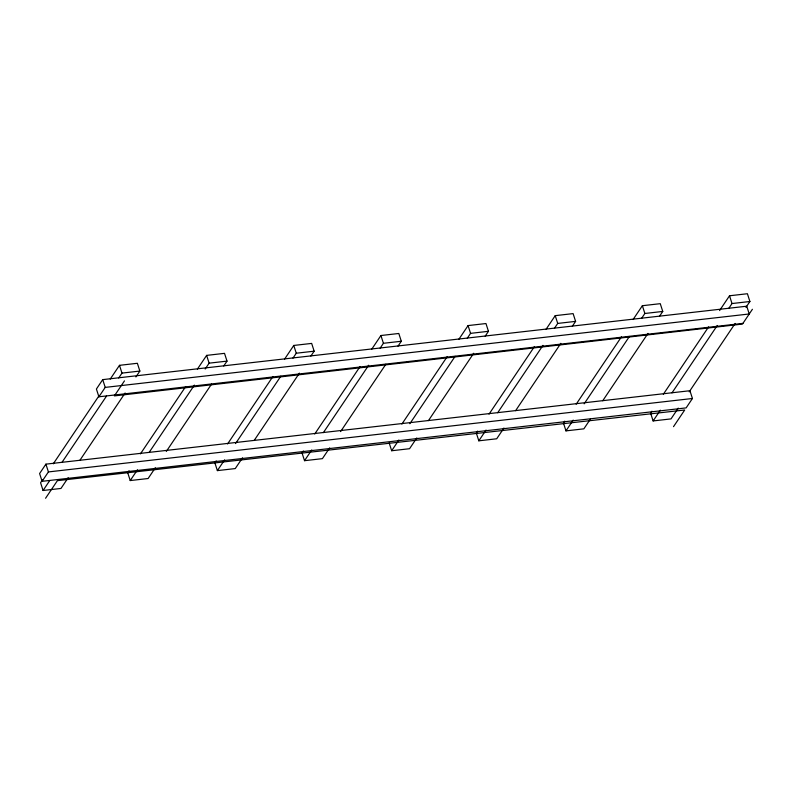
<?xml version="1.0" encoding="UTF-8"?>
<svg xmlns="http://www.w3.org/2000/svg" width="792" height="792" viewBox="0 0 792 792"><rect width="100%" height="100%" fill="white"/><g stroke="black" fill="none" stroke-linecap="round" stroke-linejoin="round"><path stroke-width="1.19" d="M45.916 464.152L39.6 473.547L42.095 481.318L686.129 407.89L692.436 398.495L689.941 390.723L45.916 464.152L48.411 471.923L42.095 481.318M98.901 396.792L105.217 387.397L749.242 313.978L746.747 306.207L102.713 379.625L96.406 389.02L98.901 396.792L742.936 323.364M42.55 479.784L40.58 482.724L43.075 490.495L60.964 488.456L68.201 477.695M53.272 463.835L99.238 395.436M110.217 379.111L119.483 365.33L137.372 363.29L139.867 371.062L135.917 376.933M43.075 490.495L49.648 480.704M61.944 462.419L106.534 396.069M118.691 377.992L121.978 373.101L139.867 371.062M45.57 498.267L57.41 480.655L684.704 409.999L673.507 426.67M124.473 380.873L114.375 395.901L742.46 324.077L752.4 309.276M79.834 460.38L125.116 393.01M129.046 470.824L127.73 472.784L130.225 480.556L148.114 478.517L155.351 467.755M140.422 453.895L185.704 386.526M197.366 369.171L206.623 355.39L224.512 353.351L227.017 361.122L223.72 366.013M130.225 480.556L137.462 469.795M149.094 452.48L194.377 385.11M205.178 369.032L209.118 363.162L227.017 361.122M166.3 451.46L211.573 384.09M216.196 460.894L214.88 462.845L217.374 470.616L235.264 468.577L242.5 457.816M227.571 443.965L272.854 376.586M284.516 359.231L293.773 345.451L311.662 343.411L314.157 351.183L310.87 356.083M217.374 470.616L224.611 459.855M235.551 443.57L280.833 376.2M292.981 358.123L296.267 353.222L314.157 351.183M254.133 440.51L299.416 373.131M303.346 450.955L302.029 452.915L304.524 460.687L322.413 458.647L329.65 447.886M314.721 434.026L360.004 366.656M371.666 349.302L380.922 335.521L398.812 333.482L401.306 341.253L398.02 346.144M304.524 460.687L311.751 449.925M323.393 432.61L368.666 365.241M380.13 348.183L383.417 343.292L401.306 341.253M340.59 431.59L385.872 364.221M401.871 424.096L447.153 356.717M458.815 339.362L468.072 325.581L485.961 323.542L488.456 331.313L485.169 336.204M389.179 442.976L391.674 450.747L398.901 439.986M409.85 423.7L455.133 356.321M467.28 338.243L470.567 333.353L488.456 331.313M416.79 437.946L409.563 448.708L391.674 450.747M428.432 420.641L473.705 353.262M477.645 431.086L476.329 433.046L478.823 440.817L496.713 438.778L503.94 428.017M489.02 414.157L534.293 346.787M545.965 329.432L555.222 315.652L573.111 313.612L575.606 321.384L572.319 326.274M478.823 440.817L486.05 430.056M497.683 412.741L542.966 345.371M554.43 328.314L557.716 323.423L575.606 321.384M515.582 410.702L560.855 343.332M564.785 421.146L563.478 423.106L565.973 430.878L583.862 428.838L590.436 419.057M576.17 404.217L621.443 336.848M633.105 319.493L642.371 305.712L660.261 303.673L662.755 311.444L659.469 316.335M565.973 430.878L573.2 420.116M584.149 403.821L629.432 336.452M641.579 318.374L644.866 313.483L662.755 311.444M602.722 400.762L648.004 333.392M651.935 411.216L650.628 413.167L653.123 420.938L671.012 418.899L678.239 408.137M663.32 394.287L708.592 326.908M719.572 310.583L729.521 295.772L747.41 293.733L749.905 301.505L745.955 307.375M653.123 420.938L660.35 410.177M671.982 392.872L717.265 325.492M728.729 308.444L732.016 303.544L749.905 301.505M689.188 391.852L735.154 323.453M48.411 471.923L692.436 398.495M729.521 295.772L732.016 303.544M642.371 305.712L644.866 313.483M555.222 315.652L557.716 323.423M468.072 325.581L470.567 333.353M380.922 335.521L383.417 343.292M293.773 345.451L296.267 353.222M206.623 355.39L209.118 363.162M119.483 365.33L121.978 373.101M102.713 379.625L105.217 387.397"/></g></svg>
